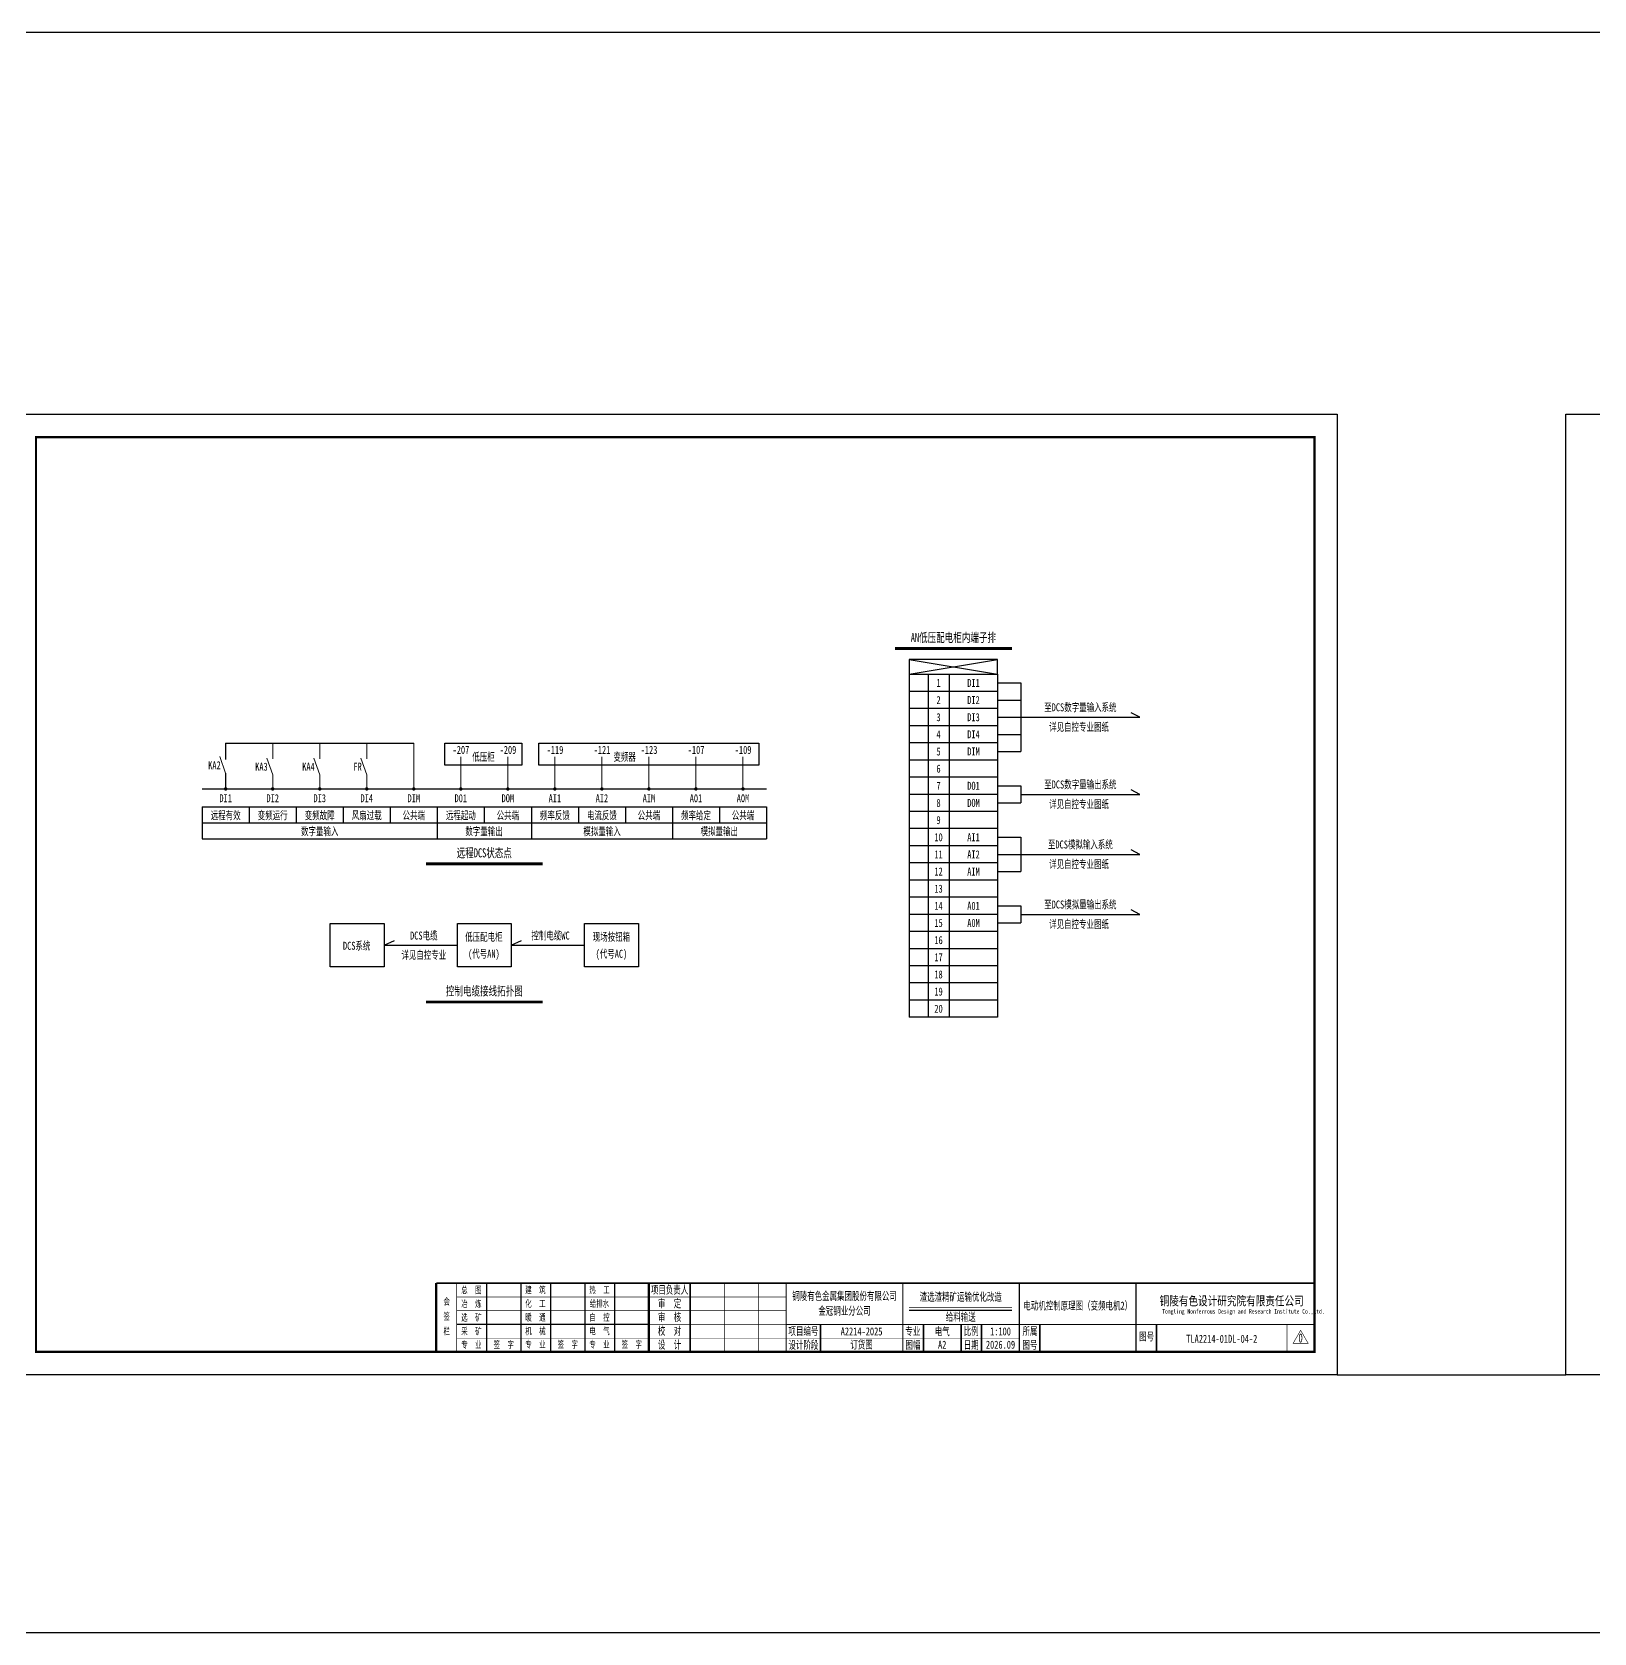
# Model space of a CAD drawing. Header units: millimetres. Extents: x 257344 to 1270023, y 272924 to 540726.
# Drawn here: x 560935 to 629234, y 446375 to 516375 of the extents above; entities that cross this region are included whole.
import ezdxf
from ezdxf.enums import TextEntityAlignment as Align

# ---------------------------------------------------------------- set-up
doc = ezdxf.new("R2010")
doc.units = ezdxf.units.MM
for name, color, linetype, lineweight in [('CAXA0层', 7, 'Continuous', 25), ('SW', 8, 'Continuous', 20), ('TEXT', 4, 'Continuous', 0)]:
    doc.layers.add(name, color=color, linetype=linetype, lineweight=lineweight)
for name, color, linetype in [('动力平面设备层', 1, 'Continuous'), ('图框', 7, 'Continuous'), ('标注-照明', 7, 'Continuous'), ('照明平面导线层', 3, 'Continuous'), ('照明平面设备层', 1, 'Continuous')]:
    doc.layers.add(name, color=color, linetype=linetype)
doc.styles.add('HZ', font='', dxfattribs={"width": 0.75})
doc.styles.add('标准', font='', dxfattribs={"width": 0.667})
doc.styles.get('HZ').set_extended_font_data('SimSun')
doc.styles.get('标准').set_extended_font_data('NSimSun')

# ---------------------------------------------------------------- blocks, each defined once
blk = doc.blocks.new('3')
at = {"layer": 'TEXT', "color": 7, "lineweight": 25, "style": 'HZ', "width": 0.75}
for s, height, p in [('铜陵有色设计研究院有限责任公司', 400, (221501, 249018)), ('Tongling Nonferrous Design and Research Institute Co.,Ltd.', 200, (221613, 248659))]:
    blk.add_text(s, height=height, dxfattribs=at).set_placement(p)
blk = doc.blocks.new('铜陵有色图签02')
at = {"layer": '图框', "linetype": 'Continuous', "lineweight": 50}
for p, q in [((-38401, 3003), (-38401, 1)), ((-29100, 3001), (-29100, 0))]:
    blk.add_line(p, q, dxfattribs=at)
at = {"layer": '图框', "color": 7, "linetype": 'Continuous', "lineweight": 25}
for p, q in [((-36201, 3010), (-36201, 9)), ((-34701, 3010), (-34701, 9)), ((-33401, 3017), (-33401, 16)), ((-31901, 3017), (-31901, 16)), ((-30601, 3017), (-30601, 16)), ((-29100, 1201), (-37501, 1201))]:
    blk.add_line(p, q, dxfattribs=at)
at = {"layer": '图框', "color": 7, "linetype": 'Continuous', "lineweight": 35}
for p, q in [((-27300, 3001), (-27300, 1)), ((-21600, 1197), (-21600, -3)), ((-17100, 1200), (-17100, 0)), ((-15450, 0), (-15450, 1200)), ((-14550, 1200), (-14550, 0)), ((-12000, 1201), (-12000, 1)), ((-6900, 1202), (-6900, 2))]:
    blk.add_line(p, q, dxfattribs=at)
at = {"layer": '图框', "lineweight": 25}
blk.add_line((-17723, 1830), (-13223, 1830), dxfattribs=at)
at = {"layer": '图框', "lineweight": 70, "const_width": 70}
blk.add_lwpolyline([(-17980, 3001), (0, 3001), (-38401, 3001)], dxfattribs=at)
at = {"layer": '图框', "color": 7, "linetype": 'Continuous', "lineweight": 25, "const_width": 25}
for points in [[(-37501, 3000), (-37501, 0)], [(-25800, 3001), (-25800, 1)], [(-24300, 3001), (-24300, 1)], [(-23100, 2401), (-37501, 2401)], [(-23100, 1801), (-37501, 1801)], [(-23100, 1201), (-29100, 1201)], [(-602, 943), (-932, 371), (-272, 371), (-602, 943)], [(-12900, 600), (-18000, 600), (-37501, 600)]]:
    blk.add_lwpolyline(points, dxfattribs=at)
at = {"layer": '图框', "linetype": 'Continuous', "lineweight": 50, "const_width": 50}
for points in [[(-23100, 3001), (-23100, 1)], [(-18000, 3000), (-18000, 0)]]:
    blk.add_lwpolyline(points, dxfattribs=at)
at = {"layer": '图框', "lineweight": 50, "const_width": 50}
for points in [[(-12900, 3001), (-12900, 1)], [(-7800, 3001), (-7800, 1)], [(0, 3000), (0, 0)], [(-23100, 1200), (0, 1200)]]:
    blk.add_lwpolyline(points, dxfattribs=at)
at = {"layer": '图框', "lineweight": 25, "const_width": 35}
blk.add_lwpolyline([(-17723, 1930), (-13223, 1930)], dxfattribs=at)
at = {"layer": '图框', "color": 7, "linetype": 'Continuous', "lineweight": 35, "const_width": 25}
blk.add_lwpolyline([(-1200, 1201), (-1200, 0)], dxfattribs=at)
at = {"layer": '图框', "linetype": 'Continuous', "lineweight": 70, "const_width": 70}
blk.add_lwpolyline([(-38401, 1), (0, 0)], dxfattribs=at)
at = {"layer": '图框', "lineweight": 25}
blk.add_blockref('3', (-228268, -246986), dxfattribs=at)
at = {"layer": 'TEXT', "color": 7, "lineweight": 25, "style": '标准', "width": 0.667}
for s, height, p in [('总  图', 300, (-36862, 2555)), ('建  筑', 300, (-34062, 2562)), ('热  工', 300, (-31262, 2562)), ('项目负责人', 350, (-28197, 2541)), ('会', 300, (-37942, 2054)), ('冶  炼', 300, (-36862, 1955)), ('化  工', 300, (-34062, 1962)), ('给排水', 300, (-31262, 1962)), ('审  定', 350, (-28197, 1941)), ('签', 300, (-37942, 1404)), ('选  矿', 300, (-36862, 1355)), ('暖  通', 300, (-34062, 1362)), ('自  控', 300, (-31262, 1362)), ('审  核', 350, (-28197, 1341)), ('栏', 300, (-37942, 754)), ('采  矿', 300, (-36862, 754)), ('机  械', 300, (-34062, 761)), ('电  气', 300, (-31262, 761)), ('校  对', 350, (-28197, 741)), ('项目编号', 350, (-22343, 730)), ('专业', 350, (-17559, 730)), ('比例', 350, (-15009, 730)), ('所属', 350, (-12438, 730)), ('图号', 350, (-7339, 495)), ('专  业', 300, (-36862, 170)), ('签  字', 300, (-35449, 170)), ('专  业', 300, (-34062, 177)), ('签  字', 300, (-32649, 177)), ('专  业', 300, (-31262, 177)), ('签  字', 300, (-29849, 177)), ('设  计', 350, (-28197, 139)), ('设计阶段', 350, (-22343, 130)), ('图幅', 350, (-17559, 130)), ('日期', 350, (-15009, 130)), ('图号', 350, (-12438, 130))]:
    blk.add_text(s, height=height, dxfattribs=at).set_placement(p, align=Align.CENTER)

msp = doc.modelspace()

# ---------------------------------------------------------------- linework, layer by layer
at = {"color": 2, "linetype": 'ByBlock', "lineweight": 25}
for p, q in [((599289.7, 488942.1), (603156.8, 488291.2)), ((599289.7, 488291.2), (603156.8, 488942.1)), ((599289.7, 488291.2), (599289.7, 473295.2)), ((599289.7, 488291.2), (603156.8, 488291.2)), ((600125.6, 488291.2), (600125.6, 473295.2)), ((601045, 488291.2), (601045, 473295.2)), ((603156.8, 488291.2), (603156.8, 473295.2)), ((603156.8, 487541.4), (599289.7, 487541.4)), ((603156.8, 486791.6), (599289.7, 486791.6)), ((603156.8, 486041.8), (599289.7, 486041.8)), ((603156.8, 485292), (599289.7, 485292)), ((603156.8, 484542.2), (599289.7, 484542.2)), ((603156.8, 483792.4), (599289.7, 483792.4)), ((603156.8, 483042.6), (599289.7, 483042.6)), ((603156.8, 482292.8), (599289.7, 482292.8)), ((603156.8, 481543), (599289.7, 481543)), ((603156.8, 480793.2), (599289.7, 480793.2)), ((603156.8, 480043.4), (599289.7, 480043.4)), ((603156.8, 479293.6), (599289.7, 479293.6)), ((603156.8, 478543.8), (599289.7, 478543.8)), ((603156.8, 477794), (599289.7, 477794)), ((603156.8, 477044.2), (599289.7, 477044.2)), ((603156.8, 476294.4), (599289.7, 476294.4)), ((603156.8, 475544.6), (599289.7, 475544.6)), ((603156.8, 474794.8), (599289.7, 474794.8)), ((603156.8, 474045), (599289.7, 474045)), ((603156.8, 473295.2), (599289.7, 473295.2))]:
    msp.add_line(p, q, dxfattribs=at)
at = {"color": 1, "linetype": 'ByBlock'}
for p, q in [((603156.8, 487916.3), (604175.7, 487916.3)), ((603156.8, 487166.5), (604175.7, 487166.5)), ((603156.8, 486416.7), (604175.7, 486416.7)), ((604175.7, 486416.7), (609377, 486416.7)), ((603156.8, 485666.9), (604175.7, 485666.9)), ((603156.8, 484917.1), (604175.7, 484917.1)), ((603156.8, 483417.5), (604175.7, 483417.5)), ((604175.7, 483042.6), (609377, 483042.6)), ((603156.8, 482667.7), (604175.7, 482667.7)), ((603156.8, 481168.1), (604175.7, 481168.1)), ((603156.8, 480418.3), (604175.7, 480418.3)), ((604175.7, 480418.3), (609377, 480418.3)), ((603156.8, 479668.5), (604175.7, 479668.5)), ((603156.8, 478168.9), (604175.7, 478168.9)), ((603156.8, 477419.1), (604175.7, 477419.1)), ((604175.7, 477794), (609377, 477794))]:
    msp.add_line(p, q, dxfattribs=at)
at = {"color": 3}
msp.add_line((618008.8, 457665.5), (628008.8, 457665.5), dxfattribs=at)
msp.add_lwpolyline([(257344.3, 516374.7), (780473.3, 516374.7), (780473.3, 446374.7), (257344.3, 446374.7)], close=True, dxfattribs=at)
at = {"color": 2, "linetype": 'ByBlock', "lineweight": 25}
msp.add_lwpolyline([(599289.7, 488291.2), (603156.8, 488291.2), (603156.8, 488942.1), (599289.7, 488942.1)], close=True, dxfattribs=at)
at = {"color": 7, "linetype": 'ByBlock', "lineweight": 20, "const_width": 75}
for points in [[(569363.9, 483279.2, 1), (569438.9, 483279.2, 1)], [(571420.4, 483279.2, 1), (571495.4, 483279.2, 1)], [(573476.9, 483279.2, 1), (573551.9, 483279.2, 1)], [(575533.4, 483279.2, 1), (575608.4, 483279.2, 1)], [(577589.9, 483279.2, 1), (577664.9, 483279.2, 1)], [(579646.4, 483279.2, 1), (579721.4, 483279.2, 1)], [(581702.9, 483279.2, 1), (581777.9, 483279.2, 1)], [(583759.4, 483279.2, 1), (583834.4, 483279.2, 1)], [(585815.9, 483279.2, 1), (585890.9, 483279.2, 1)], [(587872.4, 483279.2, 1), (587947.4, 483279.2, 1)], [(589928.9, 483279.2, 1), (590003.9, 483279.2, 1)], [(591985.4, 483279.2, 1), (592060.4, 483279.2, 1)]]:
    msp.add_lwpolyline(points, format="xyb", close=True, dxfattribs=at)
at = {"layer": 'CAXA0层', "color": 2, "linetype": 'ByBlock', "lineweight": 40}
for p, q in [((598674.2, 489445.5), (603772.3, 489445.5)), ((578163.1, 480030.6), (583261.2, 480030.6)), ((578163.1, 473991.2), (583261.2, 473991.2))]:
    msp.add_line(p, q, dxfattribs=at)
at = {"layer": 'CAXA0层', "color": 2, "linetype": 'ByBlock', "lineweight": 0}
for p, q in [((598674.2, 489380), (603772.3, 489380)), ((578163.1, 479965.1), (583261.2, 479965.1)), ((578163.1, 473925.7), (583261.2, 473925.7))]:
    msp.add_line(p, q, dxfattribs=at)
at = {"layer": 'SW', "color": 7, "linetype": 'ByBlock', "lineweight": 25}
for p, q in [((568373.1, 482494.2), (568373.1, 481097.9)), ((568373.1, 482494.2), (568373.1, 481796)), ((568373.1, 482494.2), (593051.1, 482494.2)), ((570429.6, 482494.2), (570429.6, 481796)), ((572486.1, 482494.2), (572486.1, 481796)), ((574542.6, 482494.2), (574542.6, 481796)), ((576599.1, 482494.2), (576599.1, 481796)), ((578655.6, 482494.2), (578655.6, 481097.9)), ((580712.1, 482494.2), (580712.1, 481796)), ((582768.6, 482494.2), (582768.6, 481097.9)), ((584825.1, 482494.2), (584825.1, 481796)), ((586881.6, 482494.2), (586881.6, 481796)), ((588938.1, 482494.2), (588938.1, 481097.9)), ((590994.6, 482494.2), (590994.6, 481796)), ((593051.1, 482494.2), (593051.1, 481097.9)), ((568373.1, 481796), (593051.1, 481796)), ((568373.1, 481097.9), (593051.1, 481097.9))]:
    msp.add_line(p, q, dxfattribs=at)
at = {"layer": '动力平面设备层', "color": 1, "linetype": 'ByBlock', "lineweight": -3, "ltscale": 100}
for p, q in [((604175.7, 487916.3), (604175.7, 484917.1)), ((609377, 486416.7), (609000.4, 486609.9)), ((604175.7, 483417.5), (604175.7, 482667.7)), ((609377, 483042.6), (609000.4, 483235.8)), ((604175.7, 481168.1), (604175.7, 479668.5)), ((609377, 480418.3), (609000.4, 480611.5)), ((604175.7, 478168.9), (604175.7, 477419.1)), ((609377, 477794), (609000.4, 477987.2))]:
    msp.add_line(p, q, dxfattribs=at)
at = {"layer": '动力平面设备层', "color": 3, "linetype": 'ByBlock', "lineweight": -3, "ltscale": 100}
for p, q in [((578988.9, 485286.9), (582347.6, 485286.9)), ((578988.9, 484314.5), (578988.9, 485286.9)), ((582347.6, 485286.9), (582347.6, 484314.5)), ((583101.9, 485286.9), (592717.8, 485286.9)), ((583101.9, 484314.5), (583101.9, 485286.9)), ((592717.8, 485286.9), (592717.8, 484314.5)), ((582347.6, 484314.5), (578988.9, 484314.5)), ((592717.8, 484314.5), (583101.9, 484314.5))]:
    msp.add_line(p, q, dxfattribs=at)
at = {"layer": '图框', "linetype": 'Continuous', "lineweight": 100, "const_width": 100}
msp.add_lwpolyline([(561108.8, 458665.5), (617008.8, 458665.5), (617008.8, 498665.5), (561108.8, 498665.5)], close=True, dxfattribs=at)
at = {"layer": '标注-照明', "linetype": 'ByBlock', "lineweight": 25, "ltscale": 100}
for p, q in [((569401.4, 485286.9), (569401.4, 484568)), ((569401.4, 485286.9), (577627.4, 485286.9)), ((569401.4, 483964.5), (569401.4, 483279.2)), ((568373.1, 483279.2), (593051.1, 483279.2)), ((576327.6, 476449.2), (576780.3, 476652.3)), ((576327.6, 476449.2), (579533.9, 476449.2)), ((581890.3, 476449.2), (582343, 476652.3)), ((581890.3, 476449.2), (585096.6, 476449.2))]:
    msp.add_line(p, q, dxfattribs=at)
for points in [[(576327.6, 475503.3), (573971.2, 475503.3), (573971.2, 477395.1), (576327.6, 477395.1)], [(581890.3, 475503.3), (579533.9, 475503.3), (579533.9, 477395.1), (581890.3, 477395.1)], [(587453, 475503.3), (585096.6, 475503.3), (585096.6, 477395.1), (587453, 477395.1)]]:
    msp.add_lwpolyline(points, close=True, dxfattribs=at)
at = {"layer": '照明平面导线层', "color": 0, "linetype": 'ByBlock', "lineweight": 20}
for p, q in [((571457.9, 484602.4), (571457.9, 485286.9)), ((573514.4, 484602.4), (573514.4, 485286.9)), ((575570.9, 484602.4), (575570.9, 485286.9)), ((577627.4, 483279.2), (577627.4, 485286.9)), ((569401.4, 483964.5), (569140, 484695.6)), ((571457.9, 483900.7), (571196.4, 484631.8)), ((573514.4, 483900.7), (573252.9, 484631.8)), ((575570.9, 483900.7), (575309.4, 484631.8)), ((579683.9, 483279.2), (579683.9, 484685.5)), ((581740.4, 483279.2), (581740.4, 484685.5)), ((583796.9, 483279.2), (583796.9, 484685.5)), ((585853.4, 483279.2), (585853.4, 484685.5)), ((587909.9, 483279.2), (587909.9, 484685.5)), ((589966.4, 483279.2), (589966.4, 484685.5)), ((592022.9, 483279.2), (592022.9, 484685.5)), ((571457.9, 483279.2), (571457.9, 483900.7)), ((573514.4, 483279.2), (573514.4, 483900.7)), ((575570.9, 483279.2), (575570.9, 483900.7))]:
    msp.add_line(p, q, dxfattribs=at)
at = {"layer": '照明平面设备层', "color": 0, "lineweight": -3, "ltscale": 100}
for points in [[(558608.8, 499665.5), (618008.8, 499665.5), (618008.8, 457665.5), (558608.8, 457665.5)], [(628008.8, 499665.5), (687408.8, 499665.5), (687408.8, 457665.5), (628008.8, 457665.5)]]:
    msp.add_lwpolyline(points, close=True, dxfattribs=at)

# ---------------------------------------------------------------- block references
at = {"layer": '图框', "lineweight": 25}
msp.add_blockref('铜陵有色图签02', (617008.8, 458665.5), dxfattribs=at)

# ---------------------------------------------------------------- texts
at = {"layer": 'SW', "color": 2, "linetype": 'ByBlock', "lineweight": 25, "style": '标准', "width": 0.667}
for s, p in [('AN低压配电柜内端子排', (601223, 489700.5)), ('远程DCS状态点', (580711.9, 480285.6)), ('控制电缆接线拓扑图', (580711.9, 474246.2))]:
    msp.add_text(s, height=400, dxfattribs=at).set_placement(p, align=Align.CENTER)
at = {"layer": 'SW', "color": 7, "linetype": 'ByBlock', "lineweight": 25, "style": '标准', "width": 0.667}
for s, p in [('1', (600573.9, 487741.4)), ('DI1', (602103.1, 487741.4)), ('2', (600573.9, 486991.6)), ('DI2', (602103.1, 486991.6)), ('3', (600573.9, 486241.8)), ('DI3', (602103.1, 486241.8)), ('至DCS数字量输入系统', (606774.9, 486673.9)), ('4', (600573.9, 485492)), ('DI4', (602103.1, 485492)), ('详见自控专业图纸', (606717.9, 485814)), ('-207', (579689.5, 484812.5)), ('-209', (581746, 484812.5)), ('-119', (583802.5, 484812.5)), ('-121', (585859, 484812.5)), ('-123', (587915.5, 484812.5)), ('-107', (589972, 484812.5)), ('-109', (592028.5, 484812.5)), ('低压柜', (580678.2, 484506.6)), ('变频器', (586847.7, 484506.6)), ('5', (600573.9, 484742.2)), ('DIM', (602103.1, 484742.2)), ('6', (600573.9, 483992.4)), ('至DCS数字量输出系统', (606774.9, 483299.8)), ('DI1', (569401.9, 482698.7)), ('DI2', (571458.4, 482698.7)), ('DI3', (573514.9, 482698.7)), ('DI4', (575571.4, 482698.7)), ('DIM', (577627.9, 482698.7)), ('D01', (579684.4, 482698.7)), ('DOM', (581740.9, 482698.7)), ('AI1', (583797.4, 482698.7)), ('AI2', (585853.9, 482698.7)), ('AIM', (587910.4, 482698.7)), ('A01', (589966.9, 482698.7)), ('A0M', (592023.4, 482698.7)), ('7', (600573.9, 483242.6)), ('DO1', (602103.1, 483242.6)), ('远程有效', (569401.9, 481950.3)), ('变频运行', (571458.4, 481950.3)), ('变频故障', (573514.9, 481950.3)), ('风扇过载', (575571.4, 481950.3)), ('公共端', (577627.9, 481950.3)), ('远程起动', (579684.4, 481950.3)), ('公共端', (581740.9, 481950.3)), ('频率反馈', (583797.4, 481950.3)), ('电流反馈', (585853.9, 481950.3)), ('公共端', (587910.4, 481950.3)), ('频率给定', (589966.9, 481950.3)), ('公共端', (592023.4, 481950.3)), ('8', (600573.9, 482492.8)), ('DOM', (602103.1, 482492.8)), ('详见自控专业图纸', (606717.9, 482439.9)), ('数字量输入', (573514.4, 481252.1)), ('数字量输出', (580701.6, 481252.1)), ('模拟量输入', (585861.1, 481252.1)), ('模拟量输出', (590984.1, 481252.1)), ('9', (600573.9, 481743)), ('10', (600573.9, 480993.2)), ('AI1', (602103.1, 480993.2)), ('至DCS模拟输入系统', (606774.9, 480675.5)), ('11', (600573.9, 480243.4)), ('AI2', (602103.1, 480243.4)), ('详见自控专业图纸', (606717.9, 479815.6)), ('12', (600573.9, 479493.6)), ('AIM', (602103.1, 479493.6)), ('13', (600573.9, 478743.8)), ('14', (600573.9, 477994)), ('A01', (602103.1, 477994)), ('至DCS模拟量输出系统', (606774.9, 478051.2)), ('15', (600573.9, 477244.2)), ('A0M', (602103.1, 477244.2)), ('详见自控专业图纸', (606717.9, 477191.3)), ('16', (600573.9, 476494.4)), ('17', (600573.9, 475744.6)), ('18', (600573.9, 474994.8)), ('19', (600573.9, 474245)), ('20', (600573.9, 473495.2))]:
    msp.add_text(s, height=350, dxfattribs=at).set_placement(p, align=Align.CENTER)
for s, p in [('KA2', (569184.5, 484316.9)), ('KA3', (571241, 484253.1)), ('KA4', (573297.5, 484253.1)), ('FR', (575354, 484253.1))]:
    msp.add_text(s, height=350, dxfattribs=at).set_placement(p, align=Align.MIDDLE_RIGHT)
at = {"layer": 'SW', "color": 4, "linetype": 'ByBlock', "lineweight": 25, "style": '标准', "width": 0.667}
for s, p in [('DCS电缆', (578066, 476693.6)), ('低压配电柜', (580693.8, 476635.3)), ('控制电缆WC', (583607.1, 476693.6)), ('现场按钮箱', (586270.7, 476635.3)), ('DCS系统', (575131.1, 476247.1)), ('详见自控专业', (578066, 475844.9)), ('(代号AN)', (580693.8, 475896.5)), ('(代号AC)', (586270.7, 475896.5))]:
    msp.add_text(s, height=350, dxfattribs=at).set_placement(p, align=Align.CENTER)
at = {"layer": 'SW', "color": 4, "linetype": 'Continuous', "lineweight": 25, "style": '标准', "width": 0.667}
for s, height, p in [('铜陵有色金属集团股份有限公司', 350, (596462.7, 460933.6)), ('金冠铜业分公司', 350, (596462.7, 460285.9)), ('渣选渣精矿运输优化改造', 350, (601545.6, 460896.5)), ('电动机控制原理图（变频电机2）', 350, (606659.7, 460512.4)), ('给料输送', 350, (601545.6, 460019.8)), ('A2214-2025', 350, (597208.2, 459385.2)), ('电气', 350, (600733, 459385.2)), ('1:100', 350, (603283, 459385.2)), ('TLA2214-01DL-04-2', 350, (612958.1, 459062)), ('0', 400, (616406.6, 459073.4)), ('A2', 350, (600733, 458805.5)), ('2026.09', 350, (603283, 458805.5))]:
    msp.add_text(s, height=height, dxfattribs=at).set_placement(p, align=Align.CENTER)
at = {"layer": 'SW', "color": 1, "linetype": 'Continuous', "lineweight": 25, "style": '标准', "width": 0.667}
msp.add_text('订货图', height=350, dxfattribs=at).set_placement((597208.2, 458805.5), align=Align.CENTER)

doc.saveas('drawing.dxf')
